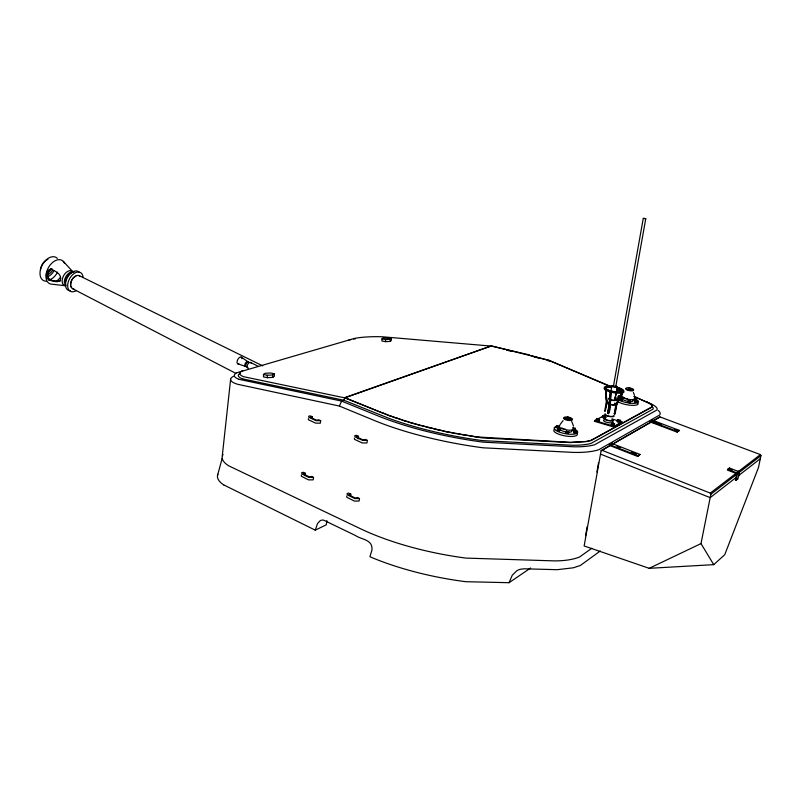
<?xml version="1.0" encoding="UTF-8"?>
<svg xmlns="http://www.w3.org/2000/svg" width="801" height="801" viewBox="0 0 801 801"><rect width="100%" height="100%" fill="white"/><g stroke="black" fill="none" stroke-linecap="round" stroke-linejoin="round"><path stroke-width="1.2" d="M381.947 338.873L381.937 341.016L385.581 341.657L390.267 341.396L391.278 340.505L391.299 338.362L382.988 337.982L381.947 338.873L385.601 339.504L390.287 339.254L391.299 338.362M385.581 341.657L385.601 339.504M390.267 341.396L390.287 339.254M652.144 405.907L651.784 407.168L590.988 440.58L587.153 441.501L570.312 442.563L482.592 437.947L447.138 431.909L412.775 423.389L389.847 415.859L344.8 397.867L243.864 376.75A31.429 6.568 -0.7 0 1 241.852 371.143M609.181 404.445L610.032 391.739L611.193 391.919C609.541 395.514 612.124 412.735 607.589 413.426L609.181 404.445L610.142 404.715L608.55 413.706M610.002 395.103L609.381 404.345L610.342 404.615M610.142 404.715L611.193 391.919M230.618 379.294L222.167 456.89A39.75 13.947 6.1 0 0 228.665 465.792L360.79 528.89A151.559 54.348 9.4 0 0 465.922 558.097L554.342 560.89A57.231 21.337 10.8 0 0 579.724 556.895L591.829 548.254M326.838 520.62L326.297 524.815L315.244 530.152L223.869 484.975M239.078 379.344L341.596 401.101L343.939 400.27L344.83 397.616L491.454 345.892L548.715 360.25L610.292 386.292M382.808 413.156L344.83 397.616M389.847 415.859L382.838 412.905M397.156 418.462L389.877 415.609M404.805 420.976L397.186 418.202M610.632 445.056L609.881 444.074L609.221 445.316L637.756 456.48L640.049 454.447L612.805 443.814L610.632 445.056L637.956 455.739L640.049 454.447M612.805 443.814L612.044 442.833L611.433 444.094M412.775 423.389L404.845 420.715M421.036 425.711L412.815 423.128M429.536 427.904L421.066 425.451M438.247 429.977L429.576 427.644M651.423 421.666L653.326 420.575L679.198 430.317L677.366 431.449L651.423 421.666L651.023 420.775L650.122 421.947M653.326 420.575L652.605 419.664L652.024 420.855M447.138 431.909L438.287 429.716M456.17 433.691L447.178 431.649M312.08 418.472L312.34 416.82L310.257 415.859L308.715 416.19L308.755 417.251L316.015 420.635L320.69 420.695L320.3 423.188L315.634 423.128L308.375 419.744L308.345 418.673M304.941 475.724L305.321 473.291L303.269 472.27L301.737 472.66L301.757 473.842L308.916 477.436L313.551 477.416L313.171 479.859L308.535 479.879L301.386 476.275L301.366 475.093M465.291 435.323L456.21 433.431M474.472 436.795L570.352 442.312L585.601 441.521L591.038 440.32L651.954 406.928M491.454 345.892L344.8 397.867M529.521 354.923L491.424 346.102L382.267 336.77A31.71 5.977 0.3 0 0 354.553 338.392L236.866 372.725M358.097 438.858L358.508 436.315L356.315 435.303L354.783 435.664L354.923 436.805L362.613 440.37L367.349 440.41L366.928 442.963L362.192 442.933L354.513 439.349L354.372 438.207M350.538 495.849L350.808 494.187L348.645 493.106L347.123 493.536L347.244 494.788L354.813 498.582L359.509 498.542L359.098 501.036L354.402 501.086L346.833 497.281L346.713 496.029M610.252 386.523L548.715 360.25M556.154 427.424L556.855 425.591L559.038 426.182L558.778 427.694L556.154 427.424L556.855 425.591M557.025 427.864L557.286 426.352L556.415 425.902M557.106 430.457L557.806 428.625L559.999 429.216L559.749 430.738L557.106 430.457L557.806 428.625M558.337 428.004L559.038 426.182M557.987 430.918L558.237 429.396L557.366 428.935M559.298 431.058L559.999 429.216M565.806 433.081L566.497 431.228L568.71 431.819L568.45 433.351L565.806 433.081L566.497 431.228M566.687 433.531L566.948 432.009L566.067 431.549M568.009 433.671L568.71 431.819M573.115 427.724L575.308 428.315L575.048 429.827L573.306 430.007L573.566 428.485L572.685 428.034M573.486 432.61L574.177 430.768L576.38 431.359L575.689 433.201L573.486 432.61L573.917 432.29M574.617 430.137L575.308 428.315M574.367 433.071L574.637 431.539L573.746 431.088M575.689 433.201L576.38 431.359M619.744 421.286L622.007 421.947L621.876 422.678L613.906 427.043L594.482 421.296L594.612 420.565L602.763 416.31L602.632 417.041M596.184 420.515L597.095 418.482L599.569 419.213L599.268 420.925L596.184 420.515L597.095 418.482M597.115 421.036L597.416 419.324L596.485 418.803M598.657 421.246L599.569 419.213M605.676 416.009L604.785 418.022L602.322 417.301L603.223 415.298L605.676 416.009L605.376 417.711M603.253 417.822L603.553 416.12L602.622 415.609M604.705 411.143L606.297 402.202L605.366 387.554L607.168 402.142L605.186 411.283M605.506 408.7L605.896 406.467M606.297 404.235L606.697 402.002L605.366 387.554M609.571 398.898L609.992 396.565M610.612 393.071L611.854 386.072M585.561 535.669L587.163 526.678M596.895 471.989L598.537 462.788M610.492 445.316L601.09 450.783L584.149 545.962L649.18 568.32L713.741 564.655L724.755 554.672L758.507 467.444L760.95 455.659L760.419 454.608L659.994 416.92L653.536 420.625M607.589 413.426L609.181 405.466M613.396 386.402L643.263 218.393L644.755 218.423L645.756 218.753L615.749 386.693L613.396 386.402L613.906 386.112M611.153 424.93L612.054 422.888L614.557 423.629L613.656 425.671L611.153 424.93L611.744 424.61M612.104 425.461L612.415 423.739L611.463 423.208M614.277 413.787L615.879 404.825L622.037 392.43L622.918 392.37L616.76 404.755L615.148 413.716L614.277 413.787L615.148 413.716M614.667 413.576L616.279 404.615L622.427 392.24M614.757 413.927L616.359 404.956L622.918 392.37M618.562 397.386L619.163 395.734L621.196 396.245L620.945 397.636L618.562 397.386L620.945 397.636M613.656 425.671L614.557 423.629M618.913 397.126L619.163 395.734M613.906 427.043L614.037 426.302L622.007 421.947M619.393 397.777L619.644 396.385L618.813 395.994M619.804 399.979L620.415 398.317L622.457 398.838L622.197 400.24L619.804 399.979L620.415 398.317M620.585 397.907L621.196 396.245M620.645 400.38L620.895 398.978L620.054 398.578M617.181 421.656L618.072 419.634L620.565 420.365L620.254 422.067L617.181 421.656L618.072 419.634M621.846 400.5L622.457 398.838M618.132 422.187L618.442 420.475L617.491 419.954M619.664 422.387L620.565 420.365M627.924 402.272L628.535 400.61L630.587 401.131L629.976 402.803L627.924 402.272L629.476 402.132M628.775 402.673L629.035 401.271L628.184 400.87M629.976 402.803L630.587 401.131M636.044 398.197L635.794 399.589L634.262 399.729L634.512 398.337L636.044 398.197L635.203 397.807M634.742 401.942L635.343 400.28L637.396 400.8L637.145 402.202L634.742 401.942L635.343 400.28M635.453 399.859L635.704 398.467M635.604 402.342L635.854 400.941L635.003 400.55M636.795 402.472L637.396 400.8M646.777 401.732L650.272 403.884L634.232 396.425M650.913 404.125L651.363 404.815L650.312 403.654M651.734 405.276L651.403 404.585M713.741 564.655L700.995 543.599L710.857 494.277L710.277 493.106L601.881 450.252M736.109 480.42L737.451 473.852L736.78 473.651L735.438 480.22L737.681 479.188C738.342 477.416 741.696 467.133 736.56 472.77L727.638 469.336L727.438 470.077L737.641 474.002L739.333 472.64M637.756 456.48L637.956 455.739M738.302 471.429L729.411 468.014L729.21 468.755L732.404 469.977M217.492 475.524L222.167 458.402M650.132 421.947L677.175 432.15L677.366 431.449M737.641 474.002L737.691 472.51L736.56 472.77M677.175 432.15L679.198 430.317M614.617 399.078L617.751 388.385L614.818 398.978M315.244 530.152L317.516 523.584L319.979 520.86A7.039 5.457 -79.3 0 1 323.774 520.209L355.434 535.509C360.84 539.333 371.093 539.363 371.944 547.504A8.971 7.559 -79.9 0 1 371.764 550.758L369.902 556.705L373.146 558.097A152.56 56.861 9.5 0 0 465.751 581.696L509.056 582.697L530.652 568.009M509.056 582.697L512.26 575.248L516.675 570.853A16.491 15.279 83.7 0 1 520.27 569.281L523.964 568.8L557.256 569.691L573.246 567.809L580.274 565.526L600.299 550.968M233.401 376.3A40.561 8.641 -0.7 0 0 237.807 384.32L339.394 406.057L341.596 401.101L378.683 416.17A150.678 43.134 9 0 0 474.042 440.86L483.183 442.152L574.577 446.818A54.338 16.2 10 0 0 594.552 444.795L656.98 409.962A22.518 6.088 10.7 0 0 651.443 404.034L634.002 396.605M645.756 218.753L643.323 218.443M560.019 424.6L563.063 420.615M735.969 477.626L710.187 497.641L600.5 454.107M738.492 475.664L760.309 458.733M710.857 494.277L736.62 474.412M739.193 472.43L760.95 455.659M710.277 493.106L735.989 473.371M738.722 471.268L760.419 454.608M727.638 469.336L729.411 468.014M272.801 377.361L274.393 376.21L274.373 373.787L270.538 372.976L265.111 373.306L263.479 374.447L263.499 376.881L267.334 377.702L272.801 377.361L272.781 374.928L274.373 373.787M659.994 416.92L652.795 421.126M612.645 444.084L651.383 421.857M601.09 450.783L609.711 445.847M612.935 443.984L650.632 422.357M594.482 421.296L597.536 419.704M602.322 417.301L602.923 416.991M50.583 268.956C45.927 270.478 44.886 277.016 48.741 279.95C52.215 280.851 60.556 284.255 60.676 278.147C60.606 273.191 54.368 270.678 50.583 268.956L51.995 268.735C47.249 270.177 46.068 276.806 50.163 279.719L53.086 280.69L60.656 280.941M241.882 371.143L242.743 370.733M604.965 387.744L605.836 387.694M649.18 568.32L700.995 543.599M350.808 494.187L348.735 494.778L355.334 498.082L357.406 497.481L359.509 498.542M305.321 473.291L303.229 473.832L309.476 476.965L311.559 476.425L313.551 477.416M358.508 436.315L356.425 436.815L363.133 439.919L365.216 439.419L367.349 440.41M312.34 416.82L310.237 417.271L316.575 420.225L318.668 419.764L320.69 420.695M348.856 339.964L351.098 339.494M48.741 279.95L50.163 279.719M569.01 417.972L569.531 417.711L568.78 417.281L566.988 417.371L569.01 417.972L567.508 417.111M567.358 417.982C565.576 418.422 570.012 419.514 569.151 418.352M630.647 388.595L629.196 387.844M263.479 374.447L267.314 375.258L272.781 374.928M629.316 388.645C626.973 389.186 633.11 389.787 629.916 388.725M566.948 432.009L568.269 432.139M557.286 426.352L558.597 426.492M573.566 428.485L574.878 428.625M558.237 429.396L559.559 429.526M574.637 431.539L575.949 431.679M619.644 396.385L620.835 396.515M620.895 398.978L622.097 399.108M635.854 400.941L637.055 401.071M635.093 401.681L637.145 402.202M629.035 401.271L630.237 401.401M603.553 416.12L605.085 416.33M618.442 420.475L619.974 420.685M597.416 419.324L598.968 419.534M612.415 423.739L613.966 423.949M465.331 435.063L474.512 436.535M506.893 350.227L511.719 351.379M530.683 355.474L548.685 360.46M533.416 356.625L539.373 358.287M547.714 360.6L551.288 361.591M617.751 388.385L616.6 388.215L617.561 388.485M610.032 391.739L610.993 392.009M607.789 413.316L608.74 413.596M611.814 418.963L617.481 420.625M594.612 420.565L614.037 426.302M737.02 478.988L737.681 479.188M242.603 378.883L343.939 400.27L388.585 418.212A146.553 41.942 9 0 0 474.122 439.429L482.512 440.62L572.625 445.256A50.042 14.919 10 0 0 591.008 443.414L653.055 409.121A18.523 5.006 10.7 0 0 651.874 406.307M237.757 363.764L245.286 366.367M653.466 421.396L661.246 424.33M674.502 429.316L679.008 431.018M617.05 446.287L620.114 447.489M631.408 451.894L636.685 453.957M339.394 406.057L375.459 420.936A154.383 44.616 9 0 0 483.163 447.809L573.105 452.395A58.343 17.552 10.1 0 0 598.758 449.731L659.593 415.048A26.273 7.169 10.7 0 0 658.242 410.462M617.13 389.196L623.969 392.089M616.77 389.306L621.646 391.349M634.943 399.198L635.794 399.589M633.411 399.339L634.262 399.729M79.049 275.574L262.758 365.887M250.533 362.463L258.112 366.277M572.425 429.556L573.306 430.007M575.228 432.43L576.119 432.88M557.907 427.243L558.778 427.694M567.559 432.89L568.45 433.351M72.651 288.72L235.664 373.276M619.303 421.546L620.254 422.067M613.296 424.81L614.247 425.341M598.337 420.405L599.268 420.925M241.231 357.106L247.769 361.611M63.289 261.366L72.751 271.659A8.15 5.126 -61.7 0 0 63.309 276.255A8.15 5.126 -61.7 0 0 65.882 285.787L52.165 284.225A13.206 8.421 -61.6 0 1 48.651 267.204A13.206 8.421 -61.6 0 1 64.571 263.339M571.694 421.436L573.526 426.132M651.774 405.046L651.974 405.717M633.401 392.47L634.482 395.344M605.436 387.884L606.768 402.342M267.314 375.258L267.334 377.702M222.458 455.689A39.75 13.947 6.1 0 1 223.058 454.527M239.119 379.344A36.846 7.75 -0.7 0 1 236.826 372.725M242.633 378.873A32.881 6.919 -0.7 0 1 240.52 372.976M223.789 484.985A41.121 14.969 6 0 1 217.862 474.232M612.314 419.604A3.845 1.091 10.6 0 1 608.83 420.435A3.845 1.091 10.6 0 1 605.015 418.422M613.125 416.029A3.845 1.081 10.6 0 1 610.062 416.34A3.845 1.081 10.6 0 1 606.227 415.178M605.816 414.848A3.845 1.081 10.6 0 1 605.656 414.538M614.727 403.484A3.855 1.051 10.5 0 1 614.057 404.735A3.855 1.051 10.5 0 1 609.181 403.954A3.855 1.051 10.5 0 1 608.159 402.432M616.209 387.023A9.902 2.603 10.4 0 1 621.956 392.13A9.902 2.603 10.4 0 1 605.676 389.156A9.902 2.603 10.4 0 1 612.845 386.402M623.659 391.639A9.902 2.613 10.4 0 1 611.764 392.32A9.902 2.613 10.4 0 1 605.316 387.394M620.505 389.266A9.902 2.613 10.4 0 1 622.137 390.067M615.969 387.263A8.801 2.313 10.4 0 1 621.366 391.739A8.801 2.313 10.4 0 1 607.168 389.486A8.801 2.313 10.4 0 1 611.513 386.553M614.838 398.988A3.855 1.041 10.4 0 1 614.808 400.55A3.855 1.041 10.4 0 1 609.231 399.449A3.855 1.041 10.4 0 1 610.242 398.087M614.537 399.319A2.733 0.741 10.4 0 1 614.067 400.19A2.733 0.741 10.4 0 1 610.612 399.639A2.733 0.741 10.4 0 1 609.881 398.568M615.799 386.072A2.733 0.711 10.3 0 1 616.53 387.334A2.733 0.711 10.3 0 1 612.264 386.503A2.733 0.711 10.3 0 1 613.746 385.671M613.987 415.529A4.836 1.362 10.6 0 1 608.98 416.45A4.836 1.362 10.6 0 1 605.236 413.787M614.757 403.073A4.846 1.322 10.5 0 1 615.018 405.016A4.846 1.322 10.5 0 1 608.259 403.934A4.846 1.322 10.5 0 1 608.019 402.002M617.931 388.685A8.801 2.323 10.4 0 1 621.606 392.49M614.247 392.51A8.801 2.323 10.4 0 1 611.974 392.069M606.557 390.097A8.801 2.323 10.4 0 1 605.616 389.376M605.246 388.705A8.801 2.323 10.4 0 1 611.363 387.414M612.745 419.263A4.866 1.382 10.6 0 1 611.243 420.936A4.866 1.382 10.6 0 1 604.635 419.354A4.866 1.382 10.6 0 1 606.167 417.691M612.395 421.206A4.856 1.382 10.6 0 1 611.553 422.858A4.856 1.382 10.6 0 1 605.396 421.867A4.856 1.382 10.6 0 1 604.134 419.874M353.611 339.043A36.546 6.939 0.3 0 1 355.434 338.783M629.426 390.147A2.043 0.531 10.5 0 1 628.074 389.717M632.74 400.049A5.437 1.452 10.6 0 1 629.936 401.511M628.585 401.391A5.437 1.452 10.6 0 1 623.619 399.969A5.437 1.452 10.6 0 1 622.868 398.377M636.164 399.419A11.004 2.944 10.6 0 1 634.402 403.334A11.004 2.944 10.6 0 1 619.173 400.2A11.004 2.944 10.6 0 1 621.035 396.305M638.027 403.223A10.994 2.964 10.6 0 1 626.032 404.585A10.994 2.964 10.6 0 1 617.311 398.948M633.201 389.847A3.915 1.021 10.5 0 1 631.779 390.888A3.915 1.021 10.5 0 1 626.853 389.877A3.915 1.021 10.5 0 1 626.582 388.495M630.117 388.695A3.915 1.021 10.5 0 1 631.088 388.936M627.594 398.868A5.437 1.452 10.6 0 1 626.242 398.538M625.02 398.137A5.437 1.452 10.6 0 1 624.019 397.696M623.308 397.246A5.437 1.452 10.6 0 1 622.938 396.805M634.853 398.397A6.798 1.812 10.6 0 1 627.443 399.218A6.798 1.812 10.6 0 1 622.047 395.764M248.5 368.07A3.164 1.582 -62.9 0 1 247.058 366.488A3.164 1.582 -62.9 0 1 248.941 362.883A3.164 1.582 -62.9 0 1 251.023 363.223M238.828 363.774A3.755 1.912 -62.8 0 1 237.116 361.601A3.755 1.912 -62.8 0 1 239.739 357.296A3.755 1.912 -62.8 0 1 241.902 358.728M73.862 288.941A7.319 4.556 -61.7 0 1 71.599 280.41A7.319 4.556 -61.7 0 1 80.03 276.255M65.612 285.917A8.16 5.116 -61.7 0 1 64.811 284.715M64.39 283.154A8.16 5.116 -61.7 0 1 67.244 274.713A8.16 5.116 -61.7 0 1 73.852 272M46.258 281.201A13.176 8.451 -61.5 0 1 41.882 265.712A13.176 8.451 -61.5 0 1 57.362 258.403M40.43 269.797A9.101 5.857 -61.5 0 1 47.89 259.414M71.7 287.199A6.518 4.065 -61.7 0 1 71.069 286.237M70.738 284.986A6.518 4.065 -61.7 0 1 76.005 276.075M76.496 290.453A10.663 6.648 -61.7 0 1 67.725 286.918A10.663 6.648 -61.7 0 1 74.323 273.351A10.663 6.648 -61.7 0 1 83.054 276.966M70.328 290.703A10.653 6.658 -61.7 0 1 66.994 278.267A10.653 6.658 -61.7 0 1 79.299 272.24M65.902 285.276A8.16 5.116 -61.7 0 1 67.114 276.986A8.16 5.116 -61.7 0 1 73.602 272.29M52.596 270.017A6.548 4.205 -61.5 0 1 46.959 274.503M54.007 270.598A8.931 5.737 -61.5 0 1 47.99 276.445M51.054 269.236A6.538 4.205 -61.5 0 1 47.9 272.911M57.462 272.2A11.604 7.439 -61.5 0 1 49.672 279.789M60.526 277.116A11.625 7.409 -61.6 0 1 56.501 281.051M245.637 366.447A2.683 1.352 -62.9 0 1 245.517 363.033A2.683 1.352 -62.9 0 1 248.19 362.252M246.938 366.818A2.683 1.352 -62.9 0 1 246.077 364.105A2.683 1.352 -62.9 0 1 248.921 362.302M571.554 430.407A5.907 1.762 10.2 0 1 568.179 432.16M566.687 432.019A5.907 1.762 10.2 0 1 561.371 430.407A5.907 1.762 10.2 0 1 560.81 428.545M575.478 429.626A11.975 3.564 10.2 0 1 573.666 434.182A11.975 3.564 10.2 0 1 557.696 431.419A11.975 3.564 10.2 0 1 556.855 426.392M577.301 433.902A11.965 3.574 10.2 0 1 563.674 435.634A11.965 3.574 10.2 0 1 554.863 429.086M571.393 418.923A4.265 1.232 10.2 0 1 571.003 420.475A4.265 1.232 10.2 0 1 565.626 419.754A4.265 1.232 10.2 0 1 564.164 417.962M565.546 417.691A4.265 1.232 10.2 0 1 566.507 417.691M569.711 418.242A4.265 1.232 10.2 0 1 570.642 418.563M567.639 419.694A2.223 0.641 10.2 0 1 566.607 419.384M573.336 428.004A7.389 2.183 10.2 0 1 566.307 429.867A7.389 2.183 10.2 0 1 559.899 425.671M565.586 429.276A5.917 1.752 10.2 0 1 564.124 428.895M562.833 428.445A5.917 1.752 10.2 0 1 561.791 427.934M627.473 389.456A3.915 1.021 10.5 0 0 633.611 389.797A3.915 1.021 10.5 0 0 628.244 387.804A3.915 1.021 10.5 0 0 627.473 389.456M565.466 418.953A4.265 1.232 10.2 0 0 572.264 419.293A4.265 1.232 10.2 0 0 566.607 417.001A4.265 1.232 10.2 0 0 565.466 418.953"/></g></svg>
